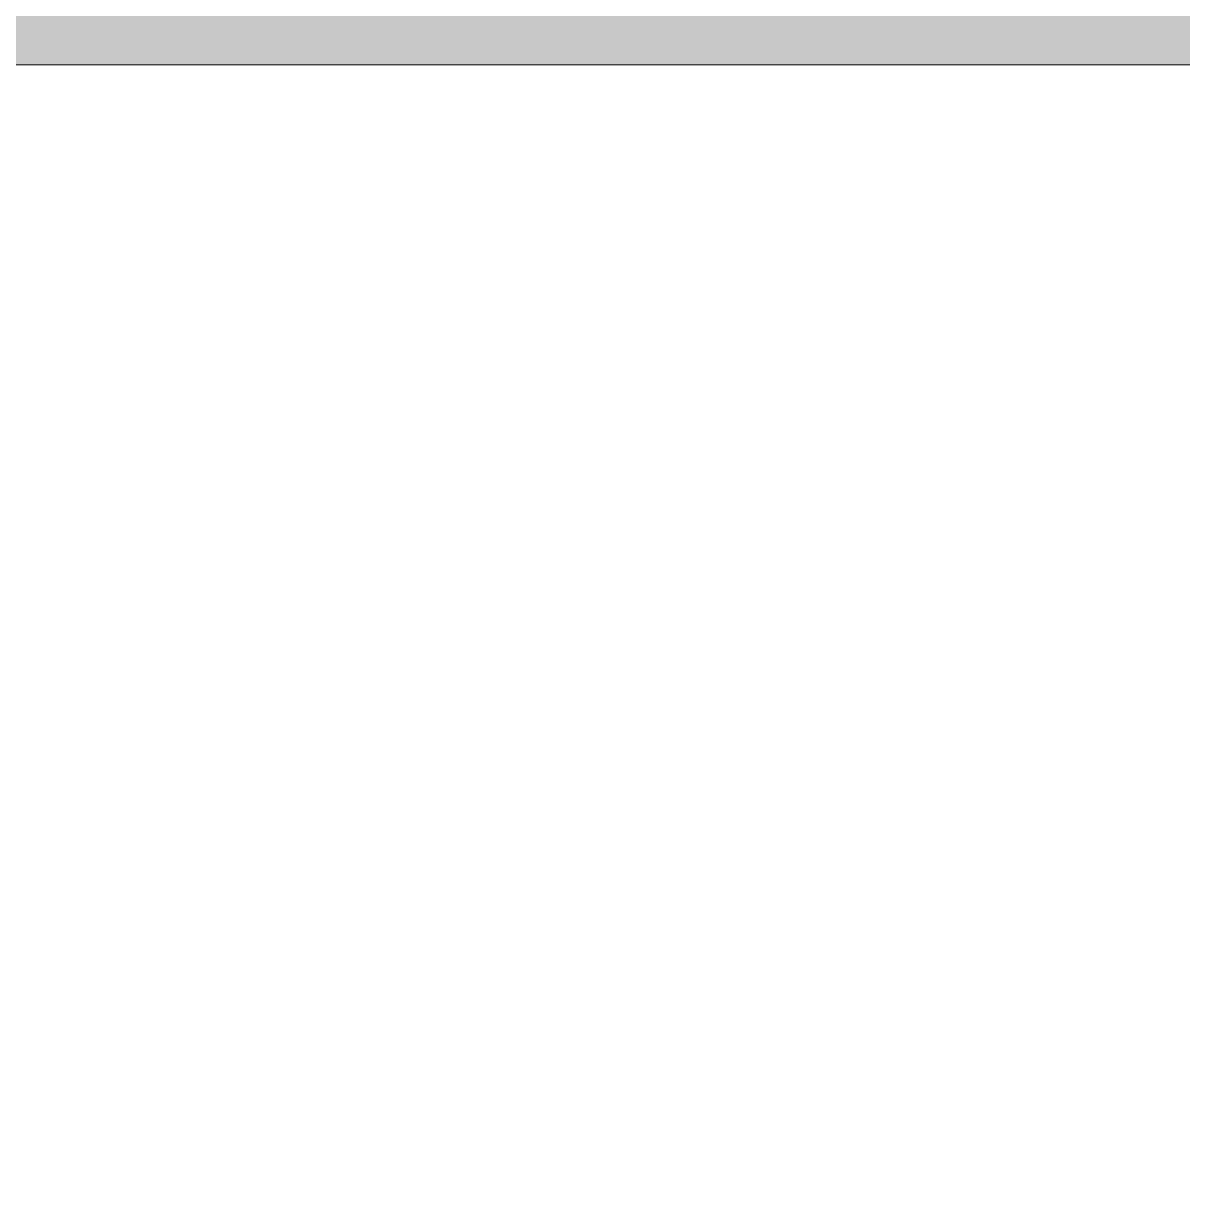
# Model space of a CAD drawing. Header units: millimetres. Extents: x -3238 to 193830, y -8553 to 29000.
# Drawn here: x 14999.9172 to 15000.0223, y 7899.8979 to 7900.0038 of the extents above; entities that cross this region are included whole.
import ezdxf

# ---------------------------------------------------------------- set-up
doc = ezdxf.new("R2010")
doc.units = ezdxf.units.MM
doc.layers.add('A-WALL', color=7, linetype='Continuous', lineweight=9)
doc.layers.add('I-WALL', color=7, linetype='Continuous', lineweight=9)
doc.layers.add('I-WALL-2', color=9, linetype='Continuous', lineweight=9, true_color=0x808080)

msp = doc.modelspace()

# ---------------------------------------------------------------- hatches: boundary and pattern name
at = {"layer": 'I-WALL'}
h = msp.add_hatch(dxfattribs=at)
h.set_pattern_fill('FP_13', color=256, style=0, pattern_type=2)
h.set_pattern_definition([(135, (0, 0), (-70.7107, -70.7107), [])])
h.paths.add_polyline_path([(16659.99996, 7700.00001), (16659.99996, 7900.00001), (14999.91003, 7900.00001), (14999.91003, 7700.00001), (16169.00238, 7700.00001)])
h.paths.add_polyline_path([(13559.91003, 7700.00001), (13559.91003, 7900.00001), (12759.99997, 7900.00001), (12759.99997, 7700.00001), (13500.85887, 7700.00001)])
h.paths.add_polyline_path([(12159.99997, 7700.00001), (12159.99997, 7900.00001), (11459.99997, 7900.00001), (11459.99997, 7830.00001), (10659.99997, 7830.00001), (10659.99997, 7900.00001), (8259.99997, 7900.00001), (8259.99997, 7700.00001), (11479.99997, 7700.00001)])
h.paths.add_polyline_path([(7659.99997, 7700.00001), (7659.99997, 7900.00001), (6530, 7900.00001), (6530, 7700.00001), (7639.99997, 7700.00001)])
h.paths.add_polyline_path([(3729.99998, 7700.00001), (4030, 7700.00001), (4030, 7900.00001), (3729.99998, 7900.00001)])
at = {"layer": 'I-WALL-2'}
h = msp.add_hatch(dxfattribs=at)
h.set_pattern_fill('FP_99', color=256, style=0, pattern_type=2)
h.set_pattern_definition([(0, (0, 0), (121.92, 30.48), [10.058, -81.382, 10.058, -81.382, -487.68]), (0, (0, 0), (121.92, 30.48), [-182.88, 10.058, -172.822, 10.058, -81.382, -213.36]), (0, (0, 0), (121.92, 30.48), [-457.2, 10.058, -50.902, 10.058, -142.342]), (120, (45.72, 15.24), (-87.356454, 90.345817), [10.058, -81.382, 10.058, -81.382, -487.68]), (120, (45.72, 15.24), (-87.356454, 90.345817), [-182.88, 10.058, -172.822, 10.058, -81.382, -213.36]), (120, (45.72, 15.24), (-87.356454, 90.345817), [-457.2, 10.058, -50.902, 10.058, -142.342]), (240, (60.96, 76.2), (-34.563546, -120.825817), [10.058, -81.382, 10.058, -81.382, -487.68]), (240, (60.96, 76.2), (-34.563546, -120.825817), [-182.88, 10.058, -172.822, 10.058, -81.382, -213.36]), (240, (60.96, 76.2), (-34.563546, -120.825817), [-457.2, 10.058, -50.902, 10.058, -142.342])])
h.paths.add_polyline_path([(20009.99997, 7900.00001), (20009.99997, 7920.00001), (14999.91003, 7920.00001), (14999.91003, 7900.00001), (19759.99996, 7900.00001)])
h.paths.add_polyline_path([(13559.91003, 7900.00001), (13559.91003, 7920.00001), (6530, 7920.00001), (6530, 7900.00001), (13500.85887, 7900.00001)])
h.paths.add_polyline_path([(3495.32069, 7900.00001), (4030, 7900.00001), (4030, 7920.00001), (3285, 7920.00001), (3285, 7908.00001), (3340, 7908.00001), (3340, 7900.00001)])
h.paths.add_polyline_path([(1830, 7900.00001), (1830, 7908.00001), (1885, 7908.00001), (1885, 7920.00001), (1269.99998, 7920.00001), (1269.99998, 7900.00001), (1494.21305, 7900.00001)])

# ---------------------------------------------------------------- linework, layer by layer
at = {"layer": 'A-WALL'}
msp.add_line((16659.99996, 7900.00001), (14999.91003, 7900.00001), dxfattribs=at)

doc.saveas('drawing.dxf')
